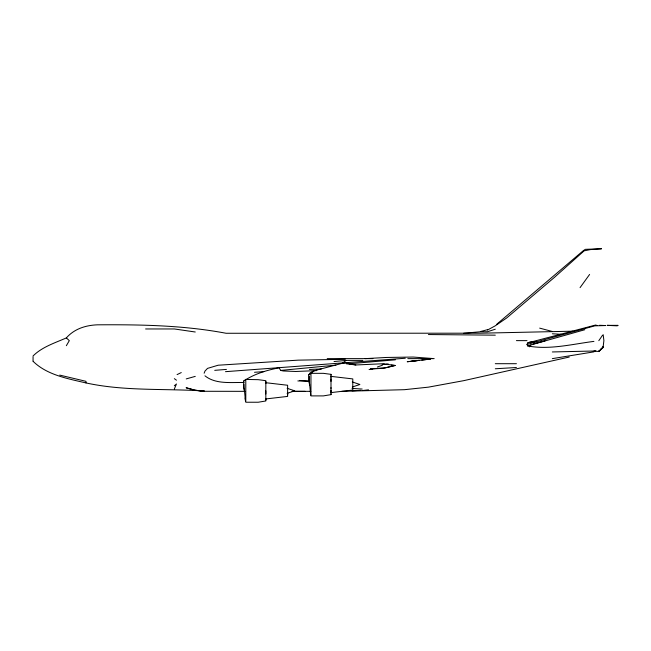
<?xml version="1.0" encoding="UTF-8"?>
<svg xmlns="http://www.w3.org/2000/svg" width="651" height="651" viewBox="0 0 651 651"><rect width="100%" height="100%" fill="white"/><g stroke="black" fill="none" stroke-linecap="round" stroke-linejoin="round"><path stroke-width="0.98" d="M265.828 400.21L265.828 398.778M265.828 394.001L265.828 390.828M265.828 383.602L265.828 381.445M287.628 394.758L287.628 392.984M310.958 374.146L310.958 395.898L323.384 395.898L330.993 394.636L330.993 393.871M330.993 391.967L330.993 392.602L352.793 390.071L352.793 378.915L330.993 376.376L330.993 388.419M330.993 391.715L330.993 387.662M330.993 381.396L330.993 378.784M330.993 377.263L330.993 374.349L323.384 373.332L311.211 373.332L308.68 374.854L310.706 395.141M598.822 350.612L598.822 351.532L593.932 351.019L552.349 351.955M600.238 349.587L603.062 347.52L603.062 346.763L598.822 351.532L603.062 347.52L603.892 340.611L603.176 334.687M243.816 384.236L243.588 387.532L244.524 391.341M309.201 376.376L308.753 381.193L309.689 385.001M204.137 373.21L204.967 371.103L207.506 368.393L218.158 365.219L298.15 360.149L345.315 359.287M174.338 389.054L176.445 383.984L174.338 385.758M593.932 341.384C572.205 344.143 549.493 350.067 527.749 345.95L526.993 344.477L527.749 342.906L529.523 342.149L536.351 341.393M66.353 345.697L69.315 340.628L66.353 337.918C54.92 342.906 41.933 347.032 33.055 355.983M598.822 340.676L602.533 335.241M529.523 346.837L530.899 344.932L584.801 329.723M580.065 287.628L589.603 274.445M308.68 374.854L310.201 372.828L314.002 370.801L342.345 363.274L344.265 363.518M245.541 401.48L243.515 381.193C253.8 374.073 266.715 370.199 279.019 367.823L280.727 370.419L283.25 370.98L295.79 371.477L316.801 370.614M311.211 373.332L314.002 370.801M496.575 324.393L583.076 250.863L585.306 249.341L601.54 248.763L590.384 249.593L584.093 250.863L554.294 277.489L506.568 318.054L495.297 325.793L487.436 330.073M66.353 337.918C74.287 328.885 85.525 325.313 97.308 324.825C140.364 324.532 183.655 325.231 226.092 333.271L480.511 333.198L573.14 331.18M342.345 363.274L346.202 360.402L362.81 360.402M243.515 381.193L246.045 379.671L245.289 379.419L258.219 379.671L265.828 380.689L265.828 382.715L287.628 385.254L287.628 396.41L265.828 398.941M177.08 374.602L181.263 372.575M377.393 366.993L382.462 365.219M287.124 393.367L294.732 390.828L287.124 388.297M352.289 387.028L359.897 384.489L352.289 381.958M495.297 329.211L487.436 331.75L480.511 331.75L463.602 333.271M527.749 345.95L530.899 344.932M186.235 378.915L195.259 376.376M526.993 344.477L594.851 325.834L605.593 325.541L599.506 325.288M480.511 331.522L487.436 329.699M533.584 343.923L545.066 340.88M370.801 369.231L372.689 368.816M369.068 369.581L372.771 368.767M569.259 357.041L463.602 380.689L428.407 387.15L404.442 389.689L341.889 391.341M593.932 351.857L552.349 358.628M527.749 342.906L595.608 325.028L596.975 325.459M362.176 390.576L368.515 389.819M410.984 361.321L418.878 360.402L407.217 361.753L430.547 359.051L421.799 360.06M384.131 364.422L388.265 363.95M405.28 358.245L225.482 371.672M335.94 365.138L280.727 370.419M334.036 361.541L346.202 360.402M395.393 359.816L349.75 363.697L345.836 363.03L355.837 364.967L384.236 363.697M593.932 351.019L595.885 350.856M214.732 370.338L226.434 369.41M254.517 372.291L263.875 371.623M382.129 364.446L386.076 364.202L395.141 365.471L383.594 368.263L370.378 369.027M495.297 368.767L516.414 367.506M352.036 390.828L360.654 390.323M309.412 369.442L321.293 368.962M365.219 358.628L386.572 357.456L413.182 357.049L434.184 358.628L407.819 358.628M308.411 381.144L297.849 380.941M244.125 382.511C231.268 382.202 215.668 384.489 204.967 375.822M145.612 328.958L174.338 328.958L195.259 332.002M428.407 334.541L495.297 335.175M516.414 340.628L526.993 340.628M327.209 358.628L372.868 358.628M495.297 363.697L516.414 363.697M204.137 391.007L195.259 390.299L186.235 387.784L195.259 390.299L204.137 391.007C164.776 388.403 124.789 391.397 85.973 382.926C67.72 378.67 46.864 374.935 33.055 361.272M245.134 391.341L204.137 391.284L195.259 390.307M310.828 391.341L292.226 391.341L305.124 391.341M309.331 381.274L299.468 380.436M552.349 333.776L561.3 334.313M370.736 368.897L385.636 367.758L395.141 365.471L391.145 365.162M352.036 388.419L362.176 389.054M346.194 363.763L355.837 364.967M539.671 328.128L552.349 331.497M59.729 375.106L85.973 381.323L85.973 382.926M174.338 378.662L176.445 380.184M245.183 397.932L245.468 400.715M603.062 346.763L603.062 347.52M330.993 374.349L330.993 375.106M330.993 390.218L330.993 394.636M265.828 383.349L265.828 400.975L258.219 402.237L245.793 402.237L245.793 380.485M33.055 356.756L33.055 361.069M617.921 325.362L617.213 325.834L607.114 325.362L617.921 325.362"/></g></svg>
